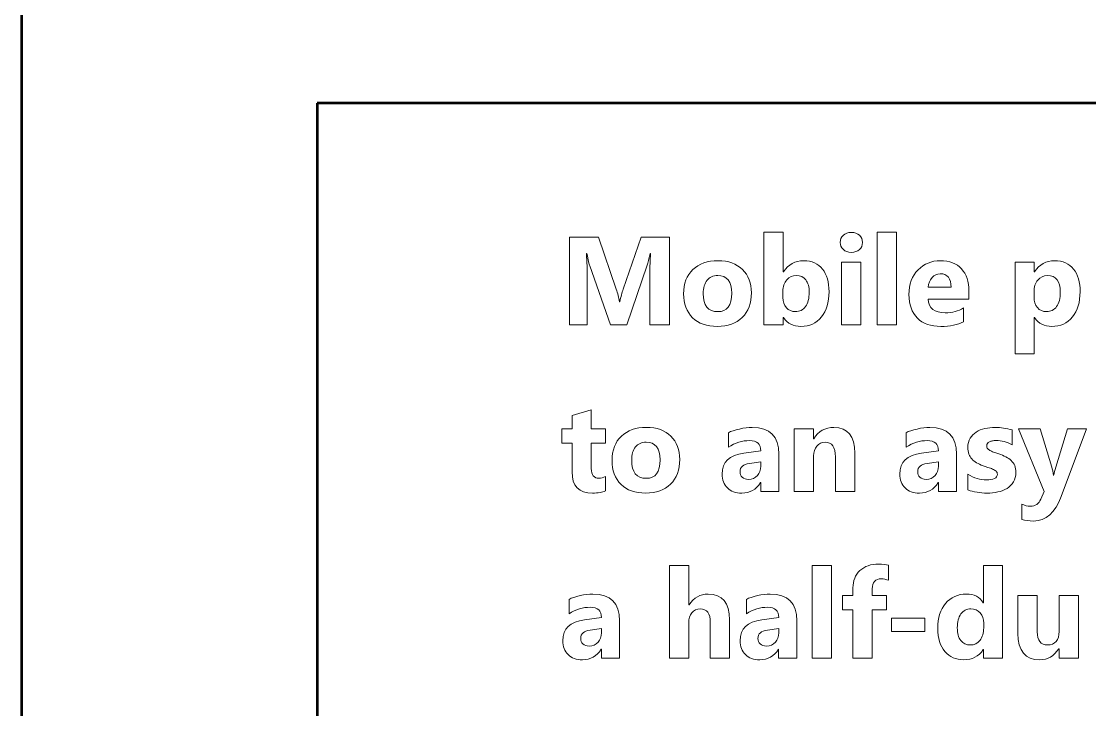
# Model space of a CAD drawing. Header units: centimetres. Extents: x -150 to 29, y -15 to 29.
# Drawn here: x -15 to -9.58, y -7.97 to -4.48 of the extents above; entities that cross this region are included whole.
import ezdxf

# ---------------------------------------------------------------- set-up
doc = ezdxf.new("R2010")
doc.units = ezdxf.units.CM
doc.header["$MEASUREMENT"] = 0
doc.layers.add('Layer 1', color=7, linetype='Continuous')

msp = doc.modelspace()

# ---------------------------------------------------------------- linework, layer by layer
at = {"layer": 'Layer 1', "lineweight": 53}
msp.add_lwpolyline([(-15, -14.85), (6, -14.85), (6, 14.85), (-15, 14.85), (-15, -14.85)], close=True, dxfattribs=at)
at = {"layer": 'Layer 1', "color": 5, "lineweight": 53}
msp.add_open_spline([(-13.5, -4.9), (-13.5, -4.9), (4.5, -4.9), (4.5, -4.9), (4.5, -4.9), (4.5, -4.9), (4.5, -12.1), (4.5, -12.1), (4.5, -12.1), (4.5, -12.1), (-13.5, -12.1), (-13.5, -12.1), (-13.5, -12.1), (-13.5, -12.1), (-13.5, -4.9), (-13.5, -4.9)], degree=3, knots=[0, 0, 0, 0, 0.2, 0.2, 0.2, 0.2, 0.4, 0.4, 0.4, 0.4, 0.6, 0.6, 0.6, 0.6, 1, 1, 1, 1], dxfattribs=at)
at = {"layer": 'Layer 1', "color": 202, "lineweight": 9}
for points, knots in [([(-11.7138, -6.02336), (-11.7138, -6.02336), (-11.81275, -6.02336), (-11.81275, -6.02336), (-11.81275, -6.02336), (-11.81275, -6.02336), (-11.81275, -5.75729), (-11.81275, -5.75729), (-11.81275, -5.75729), (-11.81275, -5.72861), (-11.81148, -5.69686), (-11.80905, -5.66215), (-11.80905, -5.66215), (-11.80905, -5.66215), (-11.81148, -5.66215), (-11.81148, -5.66215), (-11.81148, -5.66215), (-11.81667, -5.68946), (-11.82133, -5.70903), (-11.82545, -5.7211), (-11.82545, -5.7211), (-11.82545, -5.7211), (-11.92959, -6.02336), (-11.92959, -6.02336), (-11.92959, -6.02336), (-11.92959, -6.02336), (-12.01151, -6.02336), (-12.01151, -6.02336), (-12.01151, -6.02336), (-12.01151, -6.02336), (-12.11755, -5.72417), (-12.11755, -5.72417), (-12.11755, -5.72417), (-12.12041, -5.71613), (-12.12507, -5.69538), (-12.13152, -5.66215), (-12.13152, -5.66215), (-12.13152, -5.66215), (-12.13428, -5.66215), (-12.13428, -5.66215), (-12.13428, -5.66215), (-12.13163, -5.70597), (-12.13025, -5.74438), (-12.13025, -5.77751), (-12.13025, -5.77751), (-12.13025, -5.77751), (-12.13025, -6.02336), (-12.13025, -6.02336), (-12.13025, -6.02336), (-12.13025, -6.02336), (-12.22053, -6.02336), (-12.22053, -6.02336), (-12.22053, -6.02336), (-12.22053, -6.02336), (-12.22053, -5.57875), (-12.22053, -5.57875), (-12.22053, -5.57875), (-12.22053, -5.57875), (-12.07384, -5.57875), (-12.07384, -5.57875), (-12.07384, -5.57875), (-12.07384, -5.57875), (-11.98293, -5.84228), (-11.98293, -5.84228), (-11.98293, -5.84228), (-11.97574, -5.86334), (-11.97045, -5.88451), (-11.96716, -5.90588), (-11.96716, -5.90588), (-11.96716, -5.90588), (-11.96526, -5.90588), (-11.96526, -5.90588), (-11.96526, -5.90588), (-11.95976, -5.88123), (-11.95383, -5.85985), (-11.94759, -5.84164), (-11.94759, -5.84164), (-11.94759, -5.84164), (-11.85678, -5.57875), (-11.85678, -5.57875), (-11.85678, -5.57875), (-11.85678, -5.57875), (-11.7138, -5.57875), (-11.7138, -5.57875), (-11.7138, -5.57875), (-11.7138, -5.57875), (-11.7138, -6.02336), (-11.7138, -6.02336)], [0, 0, 0, 0, 0.0434783, 0.0434783, 0.0434783, 0.0434783, 0.0869565, 0.0869565, 0.0869565, 0.0869565, 0.1304348, 0.1304348, 0.1304348, 0.1304348, 0.173913, 0.173913, 0.173913, 0.173913, 0.2173913, 0.2173913, 0.2173913, 0.2173913, 0.2608696, 0.2608696, 0.2608696, 0.2608696, 0.3043478, 0.3043478, 0.3043478, 0.3043478, 0.3478261, 0.3478261, 0.3478261, 0.3478261, 0.3913043, 0.3913043, 0.3913043, 0.3913043, 0.4347826, 0.4347826, 0.4347826, 0.4347826, 0.4782609, 0.4782609, 0.4782609, 0.4782609, 0.5217391, 0.5217391, 0.5217391, 0.5217391, 0.5652174, 0.5652174, 0.5652174, 0.5652174, 0.6086957, 0.6086957, 0.6086957, 0.6086957, 0.6521739, 0.6521739, 0.6521739, 0.6521739, 0.6956522, 0.6956522, 0.6956522, 0.6956522, 0.7391304, 0.7391304, 0.7391304, 0.7391304, 0.7826087, 0.7826087, 0.7826087, 0.7826087, 0.826087, 0.826087, 0.826087, 0.826087, 0.8695652, 0.8695652, 0.8695652, 0.8695652, 0.9130435, 0.9130435, 0.9130435, 0.9130435, 1, 1, 1, 1]), ([(-11.13499, -5.98642), (-11.13499, -5.98642), (-11.13626, -5.98642), (-11.13626, -5.98642), (-11.13626, -5.98642), (-11.13626, -5.98642), (-11.13626, -6.02336), (-11.13626, -6.02336), (-11.13626, -6.02336), (-11.13626, -6.02336), (-11.23415, -6.02336), (-11.23415, -6.02336), (-11.23415, -6.02336), (-11.23415, -6.02336), (-11.23415, -5.55335), (-11.23415, -5.55335), (-11.23415, -5.55335), (-11.23415, -5.55335), (-11.13626, -5.55335), (-11.13626, -5.55335), (-11.13626, -5.55335), (-11.13626, -5.55335), (-11.13626, -5.75359), (-11.13626, -5.75359), (-11.13626, -5.75359), (-11.13626, -5.75359), (-11.13499, -5.75359), (-11.13499, -5.75359), (-11.13499, -5.75359), (-11.11075, -5.71665), (-11.07636, -5.69813), (-11.0317, -5.69813), (-11.0317, -5.69813), (-10.99084, -5.69813), (-10.95931, -5.71221), (-10.93719, -5.74026), (-10.93719, -5.74026), (-10.91507, -5.76841), (-10.90395, -5.80682), (-10.90395, -5.85561), (-10.90395, -5.85561), (-10.90395, -5.90853), (-10.91687, -5.95097), (-10.94269, -5.98304), (-10.94269, -5.98304), (-10.96862, -6.0151), (-11.00312, -6.03109), (-11.0463, -6.03109), (-11.0463, -6.03109), (-11.08535, -6.03109), (-11.11488, -6.01627), (-11.13499, -5.98642)], [0, 0, 0, 0, 0.0714286, 0.0714286, 0.0714286, 0.0714286, 0.1428571, 0.1428571, 0.1428571, 0.1428571, 0.2142857, 0.2142857, 0.2142857, 0.2142857, 0.2857143, 0.2857143, 0.2857143, 0.2857143, 0.3571429, 0.3571429, 0.3571429, 0.3571429, 0.4285714, 0.4285714, 0.4285714, 0.4285714, 0.5, 0.5, 0.5, 0.5, 0.5714286, 0.5714286, 0.5714286, 0.5714286, 0.6428571, 0.6428571, 0.6428571, 0.6428571, 0.7142857, 0.7142857, 0.7142857, 0.7142857, 0.7857143, 0.7857143, 0.7857143, 0.7857143, 0.8571429, 0.8571429, 0.8571429, 0.8571429, 1, 1, 1, 1]), ([(-10.79081, -5.65559), (-10.80732, -5.65559), (-10.82087, -5.65072), (-10.83135, -5.64088), (-10.83135, -5.64088), (-10.84193, -5.63104), (-10.84722, -5.61908), (-10.84722, -5.60479), (-10.84722, -5.60479), (-10.84722, -5.59008), (-10.84193, -5.57812), (-10.83135, -5.56881), (-10.83135, -5.56881), (-10.82087, -5.55949), (-10.80732, -5.55484), (-10.79081, -5.55484), (-10.79081, -5.55484), (-10.77399, -5.55484), (-10.76044, -5.55949), (-10.74996, -5.56881), (-10.74996, -5.56881), (-10.73959, -5.57812), (-10.7343, -5.59008), (-10.7343, -5.60479), (-10.7343, -5.60479), (-10.7343, -5.61961), (-10.73959, -5.63188), (-10.74996, -5.64141), (-10.74996, -5.64141), (-10.76044, -5.65083), (-10.77399, -5.65559), (-10.79081, -5.65559)], [0, 0, 0, 0, 0.1111111, 0.1111111, 0.1111111, 0.1111111, 0.2222222, 0.2222222, 0.2222222, 0.2222222, 0.3333333, 0.3333333, 0.3333333, 0.3333333, 0.4444444, 0.4444444, 0.4444444, 0.4444444, 0.5555556, 0.5555556, 0.5555556, 0.5555556, 0.6666667, 0.6666667, 0.6666667, 0.6666667, 0.7777778, 0.7777778, 0.7777778, 0.7777778, 1, 1, 1, 1]), ([(-10.562, -6.02336), (-10.562, -6.02336), (-10.65989, -6.02336), (-10.65989, -6.02336), (-10.65989, -6.02336), (-10.65989, -6.02336), (-10.65989, -5.55335), (-10.65989, -5.55335), (-10.65989, -5.55335), (-10.65989, -5.55335), (-10.562, -5.55335), (-10.562, -5.55335), (-10.562, -5.55335), (-10.562, -5.55335), (-10.562, -6.02336), (-10.562, -6.02336)], [0, 0, 0, 0, 0.2, 0.2, 0.2, 0.2, 0.4, 0.4, 0.4, 0.4, 0.6, 0.6, 0.6, 0.6, 1, 1, 1, 1]), ([(-11.47112, -6.03109), (-11.52404, -6.03109), (-11.56563, -6.01627), (-11.5959, -5.98664), (-11.5959, -5.98664), (-11.62616, -5.957), (-11.6413, -5.91668), (-11.6413, -5.86588), (-11.6413, -5.86588), (-11.6413, -5.81339), (-11.62564, -5.77222), (-11.5942, -5.74258), (-11.5942, -5.74258), (-11.56277, -5.71295), (-11.52023, -5.69813), (-11.46678, -5.69813), (-11.46678, -5.69813), (-11.41407, -5.69813), (-11.37269, -5.71295), (-11.34274, -5.74258), (-11.34274, -5.74258), (-11.31279, -5.77222), (-11.29776, -5.81148), (-11.29776, -5.86027), (-11.29776, -5.86027), (-11.29776, -5.91298), (-11.31322, -5.95467), (-11.34412, -5.98526), (-11.34412, -5.98526), (-11.37502, -6.01585), (-11.41736, -6.03109), (-11.47112, -6.03109)], [0, 0, 0, 0, 0.1111111, 0.1111111, 0.1111111, 0.1111111, 0.2222222, 0.2222222, 0.2222222, 0.2222222, 0.3333333, 0.3333333, 0.3333333, 0.3333333, 0.4444444, 0.4444444, 0.4444444, 0.4444444, 0.5555556, 0.5555556, 0.5555556, 0.5555556, 0.6666667, 0.6666667, 0.6666667, 0.6666667, 0.7777778, 0.7777778, 0.7777778, 0.7777778, 1, 1, 1, 1]), ([(-10.74245, -6.02336), (-10.74245, -6.02336), (-10.84034, -6.02336), (-10.84034, -6.02336), (-10.84034, -6.02336), (-10.84034, -6.02336), (-10.84034, -5.70586), (-10.84034, -5.70586), (-10.84034, -5.70586), (-10.84034, -5.70586), (-10.74245, -5.70586), (-10.74245, -5.70586), (-10.74245, -5.70586), (-10.74245, -5.70586), (-10.74245, -6.02336), (-10.74245, -6.02336)], [0, 0, 0, 0, 0.2, 0.2, 0.2, 0.2, 0.4, 0.4, 0.4, 0.4, 0.6, 0.6, 0.6, 0.6, 1, 1, 1, 1]), ([(-10.19422, -5.89255), (-10.19422, -5.89255), (-10.40134, -5.89255), (-10.40134, -5.89255), (-10.40134, -5.89255), (-10.39806, -5.93859), (-10.36895, -5.96166), (-10.31424, -5.96166), (-10.31424, -5.96166), (-10.27931, -5.96166), (-10.24862, -5.9534), (-10.22216, -5.93689), (-10.22216, -5.93689), (-10.22216, -5.93689), (-10.22216, -6.00759), (-10.22216, -6.00759), (-10.22216, -6.00759), (-10.25148, -6.02325), (-10.28958, -6.03109), (-10.33657, -6.03109), (-10.33657, -6.03109), (-10.38779, -6.03109), (-10.42759, -6.0169), (-10.45595, -5.98843), (-10.45595, -5.98843), (-10.48421, -5.96007), (-10.49839, -5.92038), (-10.49839, -5.86958), (-10.49839, -5.86958), (-10.49839, -5.81688), (-10.48315, -5.77507), (-10.45246, -5.74428), (-10.45246, -5.74428), (-10.42187, -5.71348), (-10.3843, -5.69813), (-10.33964, -5.69813), (-10.33964, -5.69813), (-10.29339, -5.69813), (-10.25751, -5.71189), (-10.23222, -5.7393), (-10.23222, -5.7393), (-10.20692, -5.76682), (-10.19422, -5.80418), (-10.19422, -5.85127), (-10.19422, -5.85127), (-10.19422, -5.85127), (-10.19422, -5.89255), (-10.19422, -5.89255)], [0, 0, 0, 0, 0.0769231, 0.0769231, 0.0769231, 0.0769231, 0.1538462, 0.1538462, 0.1538462, 0.1538462, 0.2307692, 0.2307692, 0.2307692, 0.2307692, 0.3076923, 0.3076923, 0.3076923, 0.3076923, 0.3846154, 0.3846154, 0.3846154, 0.3846154, 0.4615385, 0.4615385, 0.4615385, 0.4615385, 0.5384615, 0.5384615, 0.5384615, 0.5384615, 0.6153846, 0.6153846, 0.6153846, 0.6153846, 0.6923077, 0.6923077, 0.6923077, 0.6923077, 0.7692308, 0.7692308, 0.7692308, 0.7692308, 0.8461538, 0.8461538, 0.8461538, 0.8461538, 1, 1, 1, 1]), ([(-9.86159, -5.98642), (-9.86159, -5.98642), (-9.86286, -5.98642), (-9.86286, -5.98642), (-9.86286, -5.98642), (-9.86286, -5.98642), (-9.86286, -6.16941), (-9.86286, -6.16941), (-9.86286, -6.16941), (-9.86286, -6.16941), (-9.96075, -6.16941), (-9.96075, -6.16941), (-9.96075, -6.16941), (-9.96075, -6.16941), (-9.96075, -5.70586), (-9.96075, -5.70586), (-9.96075, -5.70586), (-9.96075, -5.70586), (-9.86286, -5.70586), (-9.86286, -5.70586), (-9.86286, -5.70586), (-9.86286, -5.70586), (-9.86286, -5.75359), (-9.86286, -5.75359), (-9.86286, -5.75359), (-9.86286, -5.75359), (-9.86159, -5.75359), (-9.86159, -5.75359), (-9.86159, -5.75359), (-9.83735, -5.71665), (-9.80338, -5.69813), (-9.75957, -5.69813), (-9.75957, -5.69813), (-9.7184, -5.69813), (-9.68665, -5.71221), (-9.66421, -5.74047), (-9.66421, -5.74047), (-9.64177, -5.76862), (-9.63055, -5.80704), (-9.63055, -5.85561), (-9.63055, -5.85561), (-9.63055, -5.90853), (-9.64368, -5.95097), (-9.66982, -5.98304), (-9.66982, -5.98304), (-9.69596, -6.0151), (-9.73078, -6.03109), (-9.77417, -6.03109), (-9.77417, -6.03109), (-9.81238, -6.03109), (-9.84148, -6.01627), (-9.86159, -5.98642)], [0, 0, 0, 0, 0.0714286, 0.0714286, 0.0714286, 0.0714286, 0.1428571, 0.1428571, 0.1428571, 0.1428571, 0.2142857, 0.2142857, 0.2142857, 0.2142857, 0.2857143, 0.2857143, 0.2857143, 0.2857143, 0.3571429, 0.3571429, 0.3571429, 0.3571429, 0.4285714, 0.4285714, 0.4285714, 0.4285714, 0.5, 0.5, 0.5, 0.5, 0.5714286, 0.5714286, 0.5714286, 0.5714286, 0.6428571, 0.6428571, 0.6428571, 0.6428571, 0.7142857, 0.7142857, 0.7142857, 0.7142857, 0.7857143, 0.7857143, 0.7857143, 0.7857143, 0.8571429, 0.8571429, 0.8571429, 0.8571429, 1, 1, 1, 1]), ([(-11.46858, -5.77317), (-11.49176, -5.77317), (-11.50975, -5.78111), (-11.52255, -5.79698), (-11.52255, -5.79698), (-11.53536, -5.81296), (-11.54182, -5.83551), (-11.54182, -5.86461), (-11.54182, -5.86461), (-11.54182, -5.92557), (-11.51716, -5.95605), (-11.46794, -5.95605), (-11.46794, -5.95605), (-11.42106, -5.95605), (-11.39756, -5.92472), (-11.39756, -5.86218), (-11.39756, -5.86218), (-11.39756, -5.8028), (-11.42127, -5.77317), (-11.46858, -5.77317)], [0, 0, 0, 0, 0.1666667, 0.1666667, 0.1666667, 0.1666667, 0.3333333, 0.3333333, 0.3333333, 0.3333333, 0.5, 0.5, 0.5, 0.5, 0.6666667, 0.6666667, 0.6666667, 0.6666667, 1, 1, 1, 1]), ([(-11.13774, -5.85254), (-11.13774, -5.85254), (-11.13774, -5.88504), (-11.13774, -5.88504), (-11.13774, -5.88504), (-11.13774, -5.90557), (-11.13192, -5.9225), (-11.12007, -5.93594), (-11.12007, -5.93594), (-11.10832, -5.94938), (-11.09318, -5.95605), (-11.07477, -5.95605), (-11.07477, -5.95605), (-11.05254, -5.95605), (-11.03519, -5.94748), (-11.02291, -5.93023), (-11.02291, -5.93023), (-11.01063, -5.91298), (-11.00439, -5.88853), (-11.00439, -5.85688), (-11.00439, -5.85688), (-11.00439, -5.83064), (-11.01011, -5.81011), (-11.02132, -5.79529), (-11.02132, -5.79529), (-11.03265, -5.78058), (-11.04863, -5.77317), (-11.06958, -5.77317), (-11.06958, -5.77317), (-11.08916, -5.77317), (-11.10546, -5.78047), (-11.11837, -5.79518), (-11.11837, -5.79518), (-11.13128, -5.80979), (-11.13774, -5.82894), (-11.13774, -5.85254)], [0, 0, 0, 0, 0.1, 0.1, 0.1, 0.1, 0.2, 0.2, 0.2, 0.2, 0.3, 0.3, 0.3, 0.3, 0.4, 0.4, 0.4, 0.4, 0.5, 0.5, 0.5, 0.5, 0.6, 0.6, 0.6, 0.6, 0.7, 0.7, 0.7, 0.7, 0.8, 0.8, 0.8, 0.8, 1, 1, 1, 1]), ([(-10.28503, -5.83233), (-10.28503, -5.78693), (-10.30344, -5.76417), (-10.34027, -5.76417), (-10.34027, -5.76417), (-10.35594, -5.76417), (-10.36959, -5.77063), (-10.38102, -5.78365), (-10.38102, -5.78365), (-10.39256, -5.79666), (-10.39943, -5.81296), (-10.40197, -5.83233), (-10.40197, -5.83233), (-10.40197, -5.83233), (-10.28503, -5.83233), (-10.28503, -5.83233)], [0, 0, 0, 0, 0.2, 0.2, 0.2, 0.2, 0.4, 0.4, 0.4, 0.4, 0.6, 0.6, 0.6, 0.6, 1, 1, 1, 1]), ([(-9.86434, -5.85625), (-9.86434, -5.85625), (-9.86434, -5.88165), (-9.86434, -5.88165), (-9.86434, -5.88165), (-9.86434, -5.90356), (-9.85863, -5.92144), (-9.84698, -5.93531), (-9.84698, -5.93531), (-9.83545, -5.94917), (-9.82021, -5.95605), (-9.80137, -5.95605), (-9.80137, -5.95605), (-9.77914, -5.95605), (-9.76179, -5.94748), (-9.74951, -5.93023), (-9.74951, -5.93023), (-9.73723, -5.91298), (-9.73099, -5.88853), (-9.73099, -5.85688), (-9.73099, -5.85688), (-9.73099, -5.801), (-9.75269, -5.77317), (-9.79618, -5.77317), (-9.79618, -5.77317), (-9.81619, -5.77317), (-9.83259, -5.78068), (-9.84529, -5.79592), (-9.84529, -5.79592), (-9.85799, -5.81116), (-9.86434, -5.83127), (-9.86434, -5.85625)], [0, 0, 0, 0, 0.1111111, 0.1111111, 0.1111111, 0.1111111, 0.2222222, 0.2222222, 0.2222222, 0.2222222, 0.3333333, 0.3333333, 0.3333333, 0.3333333, 0.4444444, 0.4444444, 0.4444444, 0.4444444, 0.5555556, 0.5555556, 0.5555556, 0.5555556, 0.6666667, 0.6666667, 0.6666667, 0.6666667, 0.7777778, 0.7777778, 0.7777778, 0.7777778, 1, 1, 1, 1]), ([(-12.03818, -6.86432), (-12.05268, -6.87194), (-12.07448, -6.87575), (-12.10358, -6.87575), (-12.10358, -6.87575), (-12.17259, -6.87575), (-12.20719, -6.83987), (-12.20719, -6.76822), (-12.20719, -6.76822), (-12.20719, -6.76822), (-12.20719, -6.6228), (-12.20719, -6.6228), (-12.20719, -6.6228), (-12.20719, -6.6228), (-12.25863, -6.6228), (-12.25863, -6.6228), (-12.25863, -6.6228), (-12.25863, -6.6228), (-12.25863, -6.55052), (-12.25863, -6.55052), (-12.25863, -6.55052), (-12.25863, -6.55052), (-12.20719, -6.55052), (-12.20719, -6.55052), (-12.20719, -6.55052), (-12.20719, -6.55052), (-12.20719, -6.48205), (-12.20719, -6.48205), (-12.20719, -6.48205), (-12.20719, -6.48205), (-12.10951, -6.45411), (-12.10951, -6.45411), (-12.10951, -6.45411), (-12.10951, -6.45411), (-12.10951, -6.55052), (-12.10951, -6.55052), (-12.10951, -6.55052), (-12.10951, -6.55052), (-12.03818, -6.55052), (-12.03818, -6.55052), (-12.03818, -6.55052), (-12.03818, -6.55052), (-12.03818, -6.6228), (-12.03818, -6.6228), (-12.03818, -6.6228), (-12.03818, -6.6228), (-12.10951, -6.6228), (-12.10951, -6.6228), (-12.10951, -6.6228), (-12.10951, -6.6228), (-12.10951, -6.75118), (-12.10951, -6.75118), (-12.10951, -6.75118), (-12.10951, -6.7842), (-12.09639, -6.80071), (-12.07014, -6.80071), (-12.07014, -6.80071), (-12.05977, -6.80071), (-12.04908, -6.79775), (-12.03818, -6.79171), (-12.03818, -6.79171), (-12.03818, -6.79171), (-12.03818, -6.86432), (-12.03818, -6.86432)], [0, 0, 0, 0, 0.0588235, 0.0588235, 0.0588235, 0.0588235, 0.1176471, 0.1176471, 0.1176471, 0.1176471, 0.1764706, 0.1764706, 0.1764706, 0.1764706, 0.2352941, 0.2352941, 0.2352941, 0.2352941, 0.2941176, 0.2941176, 0.2941176, 0.2941176, 0.3529412, 0.3529412, 0.3529412, 0.3529412, 0.4117647, 0.4117647, 0.4117647, 0.4117647, 0.4705882, 0.4705882, 0.4705882, 0.4705882, 0.5294118, 0.5294118, 0.5294118, 0.5294118, 0.5882353, 0.5882353, 0.5882353, 0.5882353, 0.6470588, 0.6470588, 0.6470588, 0.6470588, 0.7058824, 0.7058824, 0.7058824, 0.7058824, 0.7647059, 0.7647059, 0.7647059, 0.7647059, 0.8235294, 0.8235294, 0.8235294, 0.8235294, 0.8823529, 0.8823529, 0.8823529, 0.8823529, 1, 1, 1, 1]), ([(-11.83413, -6.87575), (-11.88705, -6.87575), (-11.92864, -6.86093), (-11.95891, -6.8313), (-11.95891, -6.8313), (-11.98917, -6.80166), (-12.00431, -6.76134), (-12.00431, -6.71054), (-12.00431, -6.71054), (-12.00431, -6.65805), (-11.98865, -6.61688), (-11.95721, -6.58724), (-11.95721, -6.58724), (-11.92578, -6.55761), (-11.88324, -6.54279), (-11.82979, -6.54279), (-11.82979, -6.54279), (-11.77708, -6.54279), (-11.7357, -6.55761), (-11.70575, -6.58724), (-11.70575, -6.58724), (-11.6758, -6.61688), (-11.66077, -6.65614), (-11.66077, -6.70493), (-11.66077, -6.70493), (-11.66077, -6.75764), (-11.67623, -6.79933), (-11.70713, -6.82992), (-11.70713, -6.82992), (-11.73803, -6.86051), (-11.78037, -6.87575), (-11.83413, -6.87575)], [0, 0, 0, 0, 0.1111111, 0.1111111, 0.1111111, 0.1111111, 0.2222222, 0.2222222, 0.2222222, 0.2222222, 0.3333333, 0.3333333, 0.3333333, 0.3333333, 0.4444444, 0.4444444, 0.4444444, 0.4444444, 0.5555556, 0.5555556, 0.5555556, 0.5555556, 0.6666667, 0.6666667, 0.6666667, 0.6666667, 0.7777778, 0.7777778, 0.7777778, 0.7777778, 1, 1, 1, 1]), ([(-11.15785, -6.86802), (-11.15785, -6.86802), (-11.25056, -6.86802), (-11.25056, -6.86802), (-11.25056, -6.86802), (-11.25056, -6.86802), (-11.25056, -6.82241), (-11.25056, -6.82241), (-11.25056, -6.82241), (-11.25056, -6.82241), (-11.25183, -6.82241), (-11.25183, -6.82241), (-11.25183, -6.82241), (-11.27311, -6.85797), (-11.30465, -6.87575), (-11.34645, -6.87575), (-11.34645, -6.87575), (-11.37725, -6.87575), (-11.40148, -6.86707), (-11.41916, -6.8496), (-11.41916, -6.8496), (-11.43683, -6.83214), (-11.44562, -6.80875), (-11.44562, -6.77965), (-11.44562, -6.77965), (-11.44562, -6.71805), (-11.4091, -6.68249), (-11.33618, -6.67297), (-11.33618, -6.67297), (-11.33618, -6.67297), (-11.24993, -6.66154), (-11.24993, -6.66154), (-11.24993, -6.66154), (-11.24993, -6.62683), (-11.26877, -6.60947), (-11.30644, -6.60947), (-11.30644, -6.60947), (-11.34423, -6.60947), (-11.38021, -6.62069), (-11.41429, -6.64323), (-11.41429, -6.64323), (-11.41429, -6.64323), (-11.41429, -6.56946), (-11.41429, -6.56946), (-11.41429, -6.56946), (-11.40064, -6.56237), (-11.38201, -6.55623), (-11.3583, -6.55084), (-11.3583, -6.55084), (-11.3347, -6.54544), (-11.31311, -6.54279), (-11.29364, -6.54279), (-11.29364, -6.54279), (-11.20315, -6.54279), (-11.15785, -6.58798), (-11.15785, -6.67826), (-11.15785, -6.67826), (-11.15785, -6.67826), (-11.15785, -6.86802), (-11.15785, -6.86802)], [0, 0, 0, 0, 0.0625, 0.0625, 0.0625, 0.0625, 0.125, 0.125, 0.125, 0.125, 0.1875, 0.1875, 0.1875, 0.1875, 0.25, 0.25, 0.25, 0.25, 0.3125, 0.3125, 0.3125, 0.3125, 0.375, 0.375, 0.375, 0.375, 0.4375, 0.4375, 0.4375, 0.4375, 0.5, 0.5, 0.5, 0.5, 0.5625, 0.5625, 0.5625, 0.5625, 0.625, 0.625, 0.625, 0.625, 0.6875, 0.6875, 0.6875, 0.6875, 0.75, 0.75, 0.75, 0.75, 0.8125, 0.8125, 0.8125, 0.8125, 0.875, 0.875, 0.875, 0.875, 1, 1, 1, 1]), ([(-10.77368, -6.86802), (-10.77368, -6.86802), (-10.87136, -6.86802), (-10.87136, -6.86802), (-10.87136, -6.86802), (-10.87136, -6.86802), (-10.87136, -6.6916), (-10.87136, -6.6916), (-10.87136, -6.6916), (-10.87136, -6.64238), (-10.88893, -6.61783), (-10.92406, -6.61783), (-10.92406, -6.61783), (-10.941, -6.61783), (-10.95497, -6.62429), (-10.96587, -6.6373), (-10.96587, -6.6373), (-10.97688, -6.65032), (-10.98238, -6.66694), (-10.98238, -6.68694), (-10.98238, -6.68694), (-10.98238, -6.68694), (-10.98238, -6.86802), (-10.98238, -6.86802), (-10.98238, -6.86802), (-10.98238, -6.86802), (-11.08027, -6.86802), (-11.08027, -6.86802), (-11.08027, -6.86802), (-11.08027, -6.86802), (-11.08027, -6.55052), (-11.08027, -6.55052), (-11.08027, -6.55052), (-11.08027, -6.55052), (-10.98238, -6.55052), (-10.98238, -6.55052), (-10.98238, -6.55052), (-10.98238, -6.55052), (-10.98238, -6.60079), (-10.98238, -6.60079), (-10.98238, -6.60079), (-10.98238, -6.60079), (-10.98111, -6.60079), (-10.98111, -6.60079), (-10.98111, -6.60079), (-10.95772, -6.56206), (-10.92375, -6.54279), (-10.87909, -6.54279), (-10.87909, -6.54279), (-10.80881, -6.54279), (-10.77368, -6.5864), (-10.77368, -6.6736), (-10.77368, -6.6736), (-10.77368, -6.6736), (-10.77368, -6.86802), (-10.77368, -6.86802)], [0, 0, 0, 0, 0.0666667, 0.0666667, 0.0666667, 0.0666667, 0.1333333, 0.1333333, 0.1333333, 0.1333333, 0.2, 0.2, 0.2, 0.2, 0.2666667, 0.2666667, 0.2666667, 0.2666667, 0.3333333, 0.3333333, 0.3333333, 0.3333333, 0.4, 0.4, 0.4, 0.4, 0.4666667, 0.4666667, 0.4666667, 0.4666667, 0.5333333, 0.5333333, 0.5333333, 0.5333333, 0.6, 0.6, 0.6, 0.6, 0.6666667, 0.6666667, 0.6666667, 0.6666667, 0.7333333, 0.7333333, 0.7333333, 0.7333333, 0.8, 0.8, 0.8, 0.8, 0.8666667, 0.8666667, 0.8666667, 0.8666667, 1, 1, 1, 1]), ([(-10.25678, -6.86802), (-10.25678, -6.86802), (-10.34949, -6.86802), (-10.34949, -6.86802), (-10.34949, -6.86802), (-10.34949, -6.86802), (-10.34949, -6.82241), (-10.34949, -6.82241), (-10.34949, -6.82241), (-10.34949, -6.82241), (-10.35076, -6.82241), (-10.35076, -6.82241), (-10.35076, -6.82241), (-10.37204, -6.85797), (-10.40358, -6.87575), (-10.44538, -6.87575), (-10.44538, -6.87575), (-10.47618, -6.87575), (-10.50041, -6.86707), (-10.51809, -6.8496), (-10.51809, -6.8496), (-10.53576, -6.83214), (-10.54455, -6.80875), (-10.54455, -6.77965), (-10.54455, -6.77965), (-10.54455, -6.71805), (-10.50803, -6.68249), (-10.43511, -6.67297), (-10.43511, -6.67297), (-10.43511, -6.67297), (-10.34886, -6.66154), (-10.34886, -6.66154), (-10.34886, -6.66154), (-10.34886, -6.62683), (-10.3677, -6.60947), (-10.40537, -6.60947), (-10.40537, -6.60947), (-10.44316, -6.60947), (-10.47914, -6.62069), (-10.51322, -6.64323), (-10.51322, -6.64323), (-10.51322, -6.64323), (-10.51322, -6.56946), (-10.51322, -6.56946), (-10.51322, -6.56946), (-10.49957, -6.56237), (-10.48094, -6.55623), (-10.45723, -6.55084), (-10.45723, -6.55084), (-10.43363, -6.54544), (-10.41204, -6.54279), (-10.39257, -6.54279), (-10.39257, -6.54279), (-10.30208, -6.54279), (-10.25678, -6.58798), (-10.25678, -6.67826), (-10.25678, -6.67826), (-10.25678, -6.67826), (-10.25678, -6.86802), (-10.25678, -6.86802)], [0, 0, 0, 0, 0.0625, 0.0625, 0.0625, 0.0625, 0.125, 0.125, 0.125, 0.125, 0.1875, 0.1875, 0.1875, 0.1875, 0.25, 0.25, 0.25, 0.25, 0.3125, 0.3125, 0.3125, 0.3125, 0.375, 0.375, 0.375, 0.375, 0.4375, 0.4375, 0.4375, 0.4375, 0.5, 0.5, 0.5, 0.5, 0.5625, 0.5625, 0.5625, 0.5625, 0.625, 0.625, 0.625, 0.625, 0.6875, 0.6875, 0.6875, 0.6875, 0.75, 0.75, 0.75, 0.75, 0.8125, 0.8125, 0.8125, 0.8125, 0.875, 0.875, 0.875, 0.875, 1, 1, 1, 1]), ([(-10.20005, -6.85966), (-10.20005, -6.85966), (-10.20005, -6.78028), (-10.20005, -6.78028), (-10.20005, -6.78028), (-10.18386, -6.79002), (-10.16777, -6.79722), (-10.15179, -6.80198), (-10.15179, -6.80198), (-10.13581, -6.80674), (-10.12068, -6.80907), (-10.10639, -6.80907), (-10.10639, -6.80907), (-10.08903, -6.80907), (-10.07528, -6.80674), (-10.06533, -6.80198), (-10.06533, -6.80198), (-10.05527, -6.79722), (-10.0503, -6.79002), (-10.0503, -6.78028), (-10.0503, -6.78028), (-10.0503, -6.77404), (-10.05252, -6.76885), (-10.05707, -6.76473), (-10.05707, -6.76473), (-10.06162, -6.7606), (-10.06744, -6.757), (-10.07464, -6.75393), (-10.07464, -6.75393), (-10.08173, -6.75086), (-10.08956, -6.748), (-10.09803, -6.74557), (-10.09803, -6.74557), (-10.1065, -6.74303), (-10.11465, -6.74028), (-10.12248, -6.73721), (-10.12248, -6.73721), (-10.13507, -6.73245), (-10.14618, -6.72726), (-10.15582, -6.72186), (-10.15582, -6.72186), (-10.16545, -6.71636), (-10.17349, -6.71001), (-10.18005, -6.70271), (-10.18005, -6.70271), (-10.18651, -6.69551), (-10.19148, -6.68715), (-10.19487, -6.67763), (-10.19487, -6.67763), (-10.19825, -6.6681), (-10.20005, -6.65688), (-10.20005, -6.64386), (-10.20005, -6.64386), (-10.20005, -6.62608), (-10.19614, -6.61074), (-10.18841, -6.59793), (-10.18841, -6.59793), (-10.18069, -6.58513), (-10.17031, -6.57465), (-10.1574, -6.5665), (-10.1574, -6.5665), (-10.14449, -6.55835), (-10.12967, -6.55232), (-10.11306, -6.54851), (-10.11306, -6.54851), (-10.09644, -6.5447), (-10.07909, -6.54279), (-10.06109, -6.54279), (-10.06109, -6.54279), (-10.04702, -6.54279), (-10.03284, -6.54385), (-10.01834, -6.54607), (-10.01834, -6.54607), (-10.00384, -6.54819), (-9.98955, -6.55137), (-9.97548, -6.55549), (-9.97548, -6.55549), (-9.97548, -6.55549), (-9.97548, -6.63116), (-9.97548, -6.63116), (-9.97548, -6.63116), (-9.98796, -6.62386), (-10.00119, -6.61846), (-10.01537, -6.61487), (-10.01537, -6.61487), (-10.02956, -6.61127), (-10.04342, -6.60947), (-10.05707, -6.60947), (-10.05707, -6.60947), (-10.06353, -6.60947), (-10.06956, -6.61), (-10.07517, -6.61116), (-10.07517, -6.61116), (-10.08089, -6.61222), (-10.08597, -6.61391), (-10.0903, -6.61614), (-10.0903, -6.61614), (-10.09464, -6.61825), (-10.09803, -6.621), (-10.10046, -6.6245), (-10.10046, -6.6245), (-10.103, -6.62788), (-10.10417, -6.6318), (-10.10417, -6.63614), (-10.10417, -6.63614), (-10.10417, -6.64185), (-10.10237, -6.64683), (-10.09867, -6.65096), (-10.09867, -6.65096), (-10.09486, -6.65508), (-10.09009, -6.65868), (-10.08406, -6.66164), (-10.08406, -6.66164), (-10.07803, -6.66471), (-10.07136, -6.66736), (-10.06406, -6.66969), (-10.06406, -6.66969), (-10.05676, -6.67212), (-10.04945, -6.67456), (-10.04215, -6.67699), (-10.04215, -6.67699), (-10.02913, -6.68154), (-10.01739, -6.68652), (-10.0068, -6.69191), (-10.0068, -6.69191), (-9.99632, -6.69731), (-9.98722, -6.70355), (-9.97971, -6.71086), (-9.97971, -6.71086), (-9.97219, -6.71805), (-9.96637, -6.72652), (-9.96235, -6.73626), (-9.96235, -6.73626), (-9.95833, -6.74599), (-9.95632, -6.75753), (-9.95632, -6.77097), (-9.95632, -6.77097), (-9.95632, -6.78981), (-9.96034, -6.8059), (-9.9686, -6.81923), (-9.9686, -6.81923), (-9.97675, -6.83257), (-9.98754, -6.84336), (-10.00109, -6.85172), (-10.00109, -6.85172), (-10.01463, -6.86008), (-10.0303, -6.86622), (-10.04797, -6.87003), (-10.04797, -6.87003), (-10.06565, -6.87384), (-10.08395, -6.87575), (-10.103, -6.87575), (-10.103, -6.87575), (-10.13793, -6.87575), (-10.17021, -6.87035), (-10.20005, -6.85966)], [0, 0, 0, 0, 0.025, 0.025, 0.025, 0.025, 0.05, 0.05, 0.05, 0.05, 0.075, 0.075, 0.075, 0.075, 0.1, 0.1, 0.1, 0.1, 0.125, 0.125, 0.125, 0.125, 0.15, 0.15, 0.15, 0.15, 0.175, 0.175, 0.175, 0.175, 0.2, 0.2, 0.2, 0.2, 0.225, 0.225, 0.225, 0.225, 0.25, 0.25, 0.25, 0.25, 0.275, 0.275, 0.275, 0.275, 0.3, 0.3, 0.3, 0.3, 0.325, 0.325, 0.325, 0.325, 0.35, 0.35, 0.35, 0.35, 0.375, 0.375, 0.375, 0.375, 0.4, 0.4, 0.4, 0.4, 0.425, 0.425, 0.425, 0.425, 0.45, 0.45, 0.45, 0.45, 0.475, 0.475, 0.475, 0.475, 0.5, 0.5, 0.5, 0.5, 0.525, 0.525, 0.525, 0.525, 0.55, 0.55, 0.55, 0.55, 0.575, 0.575, 0.575, 0.575, 0.6, 0.6, 0.6, 0.6, 0.625, 0.625, 0.625, 0.625, 0.65, 0.65, 0.65, 0.65, 0.675, 0.675, 0.675, 0.675, 0.7, 0.7, 0.7, 0.7, 0.725, 0.725, 0.725, 0.725, 0.75, 0.75, 0.75, 0.75, 0.775, 0.775, 0.775, 0.775, 0.8, 0.8, 0.8, 0.8, 0.825, 0.825, 0.825, 0.825, 0.85, 0.85, 0.85, 0.85, 0.875, 0.875, 0.875, 0.875, 0.9, 0.9, 0.9, 0.9, 0.925, 0.925, 0.925, 0.925, 0.95, 0.95, 0.95, 0.95, 1, 1, 1, 1]), ([(-9.59754, -6.55052), (-9.59754, -6.55052), (-9.72656, -6.89342), (-9.72656, -6.89342), (-9.72656, -6.89342), (-9.75756, -6.97586), (-9.80424, -7.01714), (-9.86668, -7.01714), (-9.86668, -7.01714), (-9.89039, -7.01714), (-9.90996, -7.01449), (-9.92531, -7.0091), (-9.92531, -7.0091), (-9.92531, -7.0091), (-9.92531, -6.93099), (-9.92531, -6.93099), (-9.92531, -6.93099), (-9.91219, -6.93861), (-9.89811, -6.94242), (-9.88277, -6.94242), (-9.88277, -6.94242), (-9.85758, -6.94242), (-9.84001, -6.93057), (-9.83006, -6.90676), (-9.83006, -6.90676), (-9.83006, -6.90676), (-9.81334, -6.86738), (-9.81334, -6.86738), (-9.81334, -6.86738), (-9.81334, -6.86738), (-9.94235, -6.55052), (-9.94235, -6.55052), (-9.94235, -6.55052), (-9.94235, -6.55052), (-9.83376, -6.55052), (-9.83376, -6.55052), (-9.83376, -6.55052), (-9.83376, -6.55052), (-9.7746, -6.74367), (-9.7746, -6.74367), (-9.7746, -6.74367), (-9.7709, -6.75562), (-9.76794, -6.76981), (-9.76593, -6.78621), (-9.76593, -6.78621), (-9.76593, -6.78621), (-9.76466, -6.78621), (-9.76466, -6.78621), (-9.76466, -6.78621), (-9.76275, -6.77415), (-9.75936, -6.76018), (-9.75439, -6.7443), (-9.75439, -6.7443), (-9.75439, -6.7443), (-9.69459, -6.55052), (-9.69459, -6.55052), (-9.69459, -6.55052), (-9.69459, -6.55052), (-9.59754, -6.55052), (-9.59754, -6.55052)], [0, 0, 0, 0, 0.0625, 0.0625, 0.0625, 0.0625, 0.125, 0.125, 0.125, 0.125, 0.1875, 0.1875, 0.1875, 0.1875, 0.25, 0.25, 0.25, 0.25, 0.3125, 0.3125, 0.3125, 0.3125, 0.375, 0.375, 0.375, 0.375, 0.4375, 0.4375, 0.4375, 0.4375, 0.5, 0.5, 0.5, 0.5, 0.5625, 0.5625, 0.5625, 0.5625, 0.625, 0.625, 0.625, 0.625, 0.6875, 0.6875, 0.6875, 0.6875, 0.75, 0.75, 0.75, 0.75, 0.8125, 0.8125, 0.8125, 0.8125, 0.875, 0.875, 0.875, 0.875, 1, 1, 1, 1]), ([(-11.83159, -6.61783), (-11.85477, -6.61783), (-11.87276, -6.62577), (-11.88556, -6.64164), (-11.88556, -6.64164), (-11.89837, -6.65762), (-11.90483, -6.68017), (-11.90483, -6.70927), (-11.90483, -6.70927), (-11.90483, -6.77023), (-11.88017, -6.80071), (-11.83095, -6.80071), (-11.83095, -6.80071), (-11.78407, -6.80071), (-11.76057, -6.76938), (-11.76057, -6.70684), (-11.76057, -6.70684), (-11.76057, -6.64746), (-11.78428, -6.61783), (-11.83159, -6.61783)], [0, 0, 0, 0, 0.1666667, 0.1666667, 0.1666667, 0.1666667, 0.3333333, 0.3333333, 0.3333333, 0.3333333, 0.5, 0.5, 0.5, 0.5, 0.6666667, 0.6666667, 0.6666667, 0.6666667, 1, 1, 1, 1]), ([(-11.24993, -6.73901), (-11.24993, -6.73901), (-11.24993, -6.71763), (-11.24993, -6.71763), (-11.24993, -6.71763), (-11.24993, -6.71763), (-11.30761, -6.72504), (-11.30761, -6.72504), (-11.30761, -6.72504), (-11.33946, -6.72917), (-11.35534, -6.74356), (-11.35534, -6.76822), (-11.35534, -6.76822), (-11.35534, -6.77933), (-11.35153, -6.78854), (-11.3438, -6.79563), (-11.3438, -6.79563), (-11.33597, -6.80272), (-11.32549, -6.80632), (-11.31227, -6.80632), (-11.31227, -6.80632), (-11.29385, -6.80632), (-11.27893, -6.79997), (-11.26729, -6.78727), (-11.26729, -6.78727), (-11.25575, -6.77457), (-11.24993, -6.75848), (-11.24993, -6.73901)], [0, 0, 0, 0, 0.125, 0.125, 0.125, 0.125, 0.25, 0.25, 0.25, 0.25, 0.375, 0.375, 0.375, 0.375, 0.5, 0.5, 0.5, 0.5, 0.625, 0.625, 0.625, 0.625, 0.75, 0.75, 0.75, 0.75, 1, 1, 1, 1]), ([(-10.34886, -6.73901), (-10.34886, -6.73901), (-10.34886, -6.71763), (-10.34886, -6.71763), (-10.34886, -6.71763), (-10.34886, -6.71763), (-10.40654, -6.72504), (-10.40654, -6.72504), (-10.40654, -6.72504), (-10.43839, -6.72917), (-10.45427, -6.74356), (-10.45427, -6.76822), (-10.45427, -6.76822), (-10.45427, -6.77933), (-10.45046, -6.78854), (-10.44273, -6.79563), (-10.44273, -6.79563), (-10.4349, -6.80272), (-10.42442, -6.80632), (-10.4112, -6.80632), (-10.4112, -6.80632), (-10.39278, -6.80632), (-10.37786, -6.79997), (-10.36622, -6.78727), (-10.36622, -6.78727), (-10.35468, -6.77457), (-10.34886, -6.75848), (-10.34886, -6.73901)], [0, 0, 0, 0, 0.125, 0.125, 0.125, 0.125, 0.25, 0.25, 0.25, 0.25, 0.375, 0.375, 0.375, 0.375, 0.5, 0.5, 0.5, 0.5, 0.625, 0.625, 0.625, 0.625, 0.75, 0.75, 0.75, 0.75, 1, 1, 1, 1]), ([(-11.40836, -7.71268), (-11.40836, -7.71268), (-11.50605, -7.71268), (-11.50605, -7.71268), (-11.50605, -7.71268), (-11.50605, -7.71268), (-11.50605, -7.53223), (-11.50605, -7.53223), (-11.50605, -7.53223), (-11.50605, -7.48567), (-11.52298, -7.46249), (-11.55695, -7.46249), (-11.55695, -7.46249), (-11.57431, -7.46249), (-11.58839, -7.46895), (-11.59908, -7.48196), (-11.59908, -7.48196), (-11.60987, -7.49498), (-11.61527, -7.5116), (-11.61527, -7.5316), (-11.61527, -7.5316), (-11.61527, -7.5316), (-11.61527, -7.71268), (-11.61527, -7.71268), (-11.61527, -7.71268), (-11.61527, -7.71268), (-11.71316, -7.71268), (-11.71316, -7.71268), (-11.71316, -7.71268), (-11.71316, -7.71268), (-11.71316, -7.24267), (-11.71316, -7.24267), (-11.71316, -7.24267), (-11.71316, -7.24267), (-11.61527, -7.24267), (-11.61527, -7.24267), (-11.61527, -7.24267), (-11.61527, -7.24267), (-11.61527, -7.44228), (-11.61527, -7.44228), (-11.61527, -7.44228), (-11.61527, -7.44228), (-11.614, -7.44228), (-11.614, -7.44228), (-11.614, -7.44228), (-11.58997, -7.40576), (-11.55748, -7.38745), (-11.51631, -7.38745), (-11.51631, -7.38745), (-11.44435, -7.38745), (-11.40836, -7.43085), (-11.40836, -7.51763), (-11.40836, -7.51763), (-11.40836, -7.51763), (-11.40836, -7.71268), (-11.40836, -7.71268)], [0, 0, 0, 0, 0.0666667, 0.0666667, 0.0666667, 0.0666667, 0.1333333, 0.1333333, 0.1333333, 0.1333333, 0.2, 0.2, 0.2, 0.2, 0.2666667, 0.2666667, 0.2666667, 0.2666667, 0.3333333, 0.3333333, 0.3333333, 0.3333333, 0.4, 0.4, 0.4, 0.4, 0.4666667, 0.4666667, 0.4666667, 0.4666667, 0.5333333, 0.5333333, 0.5333333, 0.5333333, 0.6, 0.6, 0.6, 0.6, 0.6666667, 0.6666667, 0.6666667, 0.6666667, 0.7333333, 0.7333333, 0.7333333, 0.7333333, 0.8, 0.8, 0.8, 0.8, 0.8666667, 0.8666667, 0.8666667, 0.8666667, 1, 1, 1, 1]), ([(-10.89126, -7.71268), (-10.89126, -7.71268), (-10.98915, -7.71268), (-10.98915, -7.71268), (-10.98915, -7.71268), (-10.98915, -7.71268), (-10.98915, -7.24267), (-10.98915, -7.24267), (-10.98915, -7.24267), (-10.98915, -7.24267), (-10.89126, -7.24267), (-10.89126, -7.24267), (-10.89126, -7.24267), (-10.89126, -7.24267), (-10.89126, -7.71268), (-10.89126, -7.71268)], [0, 0, 0, 0, 0.2, 0.2, 0.2, 0.2, 0.4, 0.4, 0.4, 0.4, 0.6, 0.6, 0.6, 0.6, 1, 1, 1, 1]), ([(-10.60159, -7.31771), (-10.61418, -7.31274), (-10.62635, -7.3102), (-10.63789, -7.3102), (-10.63789, -7.3102), (-10.66932, -7.3102), (-10.68499, -7.32723), (-10.68499, -7.36142), (-10.68499, -7.36142), (-10.68499, -7.36142), (-10.68499, -7.39518), (-10.68499, -7.39518), (-10.68499, -7.39518), (-10.68499, -7.39518), (-10.61249, -7.39518), (-10.61249, -7.39518), (-10.61249, -7.39518), (-10.61249, -7.39518), (-10.61249, -7.46746), (-10.61249, -7.46746), (-10.61249, -7.46746), (-10.61249, -7.46746), (-10.68499, -7.46746), (-10.68499, -7.46746), (-10.68499, -7.46746), (-10.68499, -7.46746), (-10.68499, -7.71268), (-10.68499, -7.71268), (-10.68499, -7.71268), (-10.68499, -7.71268), (-10.78267, -7.71268), (-10.78267, -7.71268), (-10.78267, -7.71268), (-10.78267, -7.71268), (-10.78267, -7.46746), (-10.78267, -7.46746), (-10.78267, -7.46746), (-10.78267, -7.46746), (-10.83601, -7.46746), (-10.83601, -7.46746), (-10.83601, -7.46746), (-10.83601, -7.46746), (-10.83601, -7.39518), (-10.83601, -7.39518), (-10.83601, -7.39518), (-10.83601, -7.39518), (-10.78267, -7.39518), (-10.78267, -7.39518), (-10.78267, -7.39518), (-10.78267, -7.39518), (-10.78267, -7.35581), (-10.78267, -7.35581), (-10.78267, -7.35581), (-10.78267, -7.31961), (-10.77092, -7.29051), (-10.74732, -7.26839), (-10.74732, -7.26839), (-10.72383, -7.24627), (-10.69176, -7.23516), (-10.65122, -7.23516), (-10.65122, -7.23516), (-10.63143, -7.23516), (-10.61482, -7.23728), (-10.60159, -7.2414), (-10.60159, -7.2414), (-10.60159, -7.2414), (-10.60159, -7.31771), (-10.60159, -7.31771)], [0, 0, 0, 0, 0.0555556, 0.0555556, 0.0555556, 0.0555556, 0.1111111, 0.1111111, 0.1111111, 0.1111111, 0.1666667, 0.1666667, 0.1666667, 0.1666667, 0.2222222, 0.2222222, 0.2222222, 0.2222222, 0.2777778, 0.2777778, 0.2777778, 0.2777778, 0.3333333, 0.3333333, 0.3333333, 0.3333333, 0.3888889, 0.3888889, 0.3888889, 0.3888889, 0.4444444, 0.4444444, 0.4444444, 0.4444444, 0.5, 0.5, 0.5, 0.5, 0.5555556, 0.5555556, 0.5555556, 0.5555556, 0.6111111, 0.6111111, 0.6111111, 0.6111111, 0.6666667, 0.6666667, 0.6666667, 0.6666667, 0.7222222, 0.7222222, 0.7222222, 0.7222222, 0.7777778, 0.7777778, 0.7777778, 0.7777778, 0.8333333, 0.8333333, 0.8333333, 0.8333333, 0.8888889, 0.8888889, 0.8888889, 0.8888889, 1, 1, 1, 1]), ([(-10.02331, -7.71268), (-10.02331, -7.71268), (-10.12132, -7.71268), (-10.12132, -7.71268), (-10.12132, -7.71268), (-10.12132, -7.71268), (-10.12132, -7.66897), (-10.12132, -7.66897), (-10.12132, -7.66897), (-10.12132, -7.66897), (-10.12248, -7.66897), (-10.12248, -7.66897), (-10.12248, -7.66897), (-10.14481, -7.70326), (-10.17762, -7.72041), (-10.2208, -7.72041), (-10.2208, -7.72041), (-10.26049, -7.72041), (-10.29245, -7.70644), (-10.31658, -7.67839), (-10.31658, -7.67839), (-10.34081, -7.65045), (-10.35288, -7.61129), (-10.35288, -7.56102), (-10.35288, -7.56102), (-10.35288, -7.50853), (-10.33954, -7.46651), (-10.31287, -7.43487), (-10.31287, -7.43487), (-10.2862, -7.40322), (-10.25128, -7.38745), (-10.2081, -7.38745), (-10.2081, -7.38745), (-10.16714, -7.38745), (-10.13867, -7.40206), (-10.12248, -7.43148), (-10.12248, -7.43148), (-10.12248, -7.43148), (-10.12132, -7.43148), (-10.12132, -7.43148), (-10.12132, -7.43148), (-10.12132, -7.43148), (-10.12132, -7.24267), (-10.12132, -7.24267), (-10.12132, -7.24267), (-10.12132, -7.24267), (-10.02331, -7.24267), (-10.02331, -7.24267), (-10.02331, -7.24267), (-10.02331, -7.24267), (-10.02331, -7.71268), (-10.02331, -7.71268)], [0, 0, 0, 0, 0.0714286, 0.0714286, 0.0714286, 0.0714286, 0.1428571, 0.1428571, 0.1428571, 0.1428571, 0.2142857, 0.2142857, 0.2142857, 0.2142857, 0.2857143, 0.2857143, 0.2857143, 0.2857143, 0.3571429, 0.3571429, 0.3571429, 0.3571429, 0.4285714, 0.4285714, 0.4285714, 0.4285714, 0.5, 0.5, 0.5, 0.5, 0.5714286, 0.5714286, 0.5714286, 0.5714286, 0.6428571, 0.6428571, 0.6428571, 0.6428571, 0.7142857, 0.7142857, 0.7142857, 0.7142857, 0.7857143, 0.7857143, 0.7857143, 0.7857143, 0.8571429, 0.8571429, 0.8571429, 0.8571429, 1, 1, 1, 1]), ([(-11.96589, -7.71268), (-11.96589, -7.71268), (-12.0586, -7.71268), (-12.0586, -7.71268), (-12.0586, -7.71268), (-12.0586, -7.71268), (-12.0586, -7.66707), (-12.0586, -7.66707), (-12.0586, -7.66707), (-12.0586, -7.66707), (-12.05987, -7.66707), (-12.05987, -7.66707), (-12.05987, -7.66707), (-12.08115, -7.70263), (-12.11269, -7.72041), (-12.15449, -7.72041), (-12.15449, -7.72041), (-12.18529, -7.72041), (-12.20952, -7.71173), (-12.2272, -7.69426), (-12.2272, -7.69426), (-12.24487, -7.6768), (-12.25366, -7.65341), (-12.25366, -7.62431), (-12.25366, -7.62431), (-12.25366, -7.56271), (-12.21714, -7.52715), (-12.14422, -7.51763), (-12.14422, -7.51763), (-12.14422, -7.51763), (-12.05797, -7.5062), (-12.05797, -7.5062), (-12.05797, -7.5062), (-12.05797, -7.47149), (-12.07681, -7.45413), (-12.11448, -7.45413), (-12.11448, -7.45413), (-12.15227, -7.45413), (-12.18825, -7.46535), (-12.22233, -7.48789), (-12.22233, -7.48789), (-12.22233, -7.48789), (-12.22233, -7.41412), (-12.22233, -7.41412), (-12.22233, -7.41412), (-12.20868, -7.40703), (-12.19005, -7.40089), (-12.16634, -7.3955), (-12.16634, -7.3955), (-12.14274, -7.3901), (-12.12115, -7.38745), (-12.10168, -7.38745), (-12.10168, -7.38745), (-12.01119, -7.38745), (-11.96589, -7.43264), (-11.96589, -7.52292), (-11.96589, -7.52292), (-11.96589, -7.52292), (-11.96589, -7.71268), (-11.96589, -7.71268)], [0, 0, 0, 0, 0.0625, 0.0625, 0.0625, 0.0625, 0.125, 0.125, 0.125, 0.125, 0.1875, 0.1875, 0.1875, 0.1875, 0.25, 0.25, 0.25, 0.25, 0.3125, 0.3125, 0.3125, 0.3125, 0.375, 0.375, 0.375, 0.375, 0.4375, 0.4375, 0.4375, 0.4375, 0.5, 0.5, 0.5, 0.5, 0.5625, 0.5625, 0.5625, 0.5625, 0.625, 0.625, 0.625, 0.625, 0.6875, 0.6875, 0.6875, 0.6875, 0.75, 0.75, 0.75, 0.75, 0.8125, 0.8125, 0.8125, 0.8125, 0.875, 0.875, 0.875, 0.875, 1, 1, 1, 1]), ([(-11.06673, -7.71268), (-11.06673, -7.71268), (-11.15944, -7.71268), (-11.15944, -7.71268), (-11.15944, -7.71268), (-11.15944, -7.71268), (-11.15944, -7.66707), (-11.15944, -7.66707), (-11.15944, -7.66707), (-11.15944, -7.66707), (-11.16071, -7.66707), (-11.16071, -7.66707), (-11.16071, -7.66707), (-11.18199, -7.70263), (-11.21353, -7.72041), (-11.25533, -7.72041), (-11.25533, -7.72041), (-11.28613, -7.72041), (-11.31036, -7.71173), (-11.32804, -7.69426), (-11.32804, -7.69426), (-11.34571, -7.6768), (-11.3545, -7.65341), (-11.3545, -7.62431), (-11.3545, -7.62431), (-11.3545, -7.56271), (-11.31798, -7.52715), (-11.24506, -7.51763), (-11.24506, -7.51763), (-11.24506, -7.51763), (-11.15881, -7.5062), (-11.15881, -7.5062), (-11.15881, -7.5062), (-11.15881, -7.47149), (-11.17765, -7.45413), (-11.21532, -7.45413), (-11.21532, -7.45413), (-11.25311, -7.45413), (-11.28909, -7.46535), (-11.32317, -7.48789), (-11.32317, -7.48789), (-11.32317, -7.48789), (-11.32317, -7.41412), (-11.32317, -7.41412), (-11.32317, -7.41412), (-11.30952, -7.40703), (-11.29089, -7.40089), (-11.26718, -7.3955), (-11.26718, -7.3955), (-11.24358, -7.3901), (-11.22199, -7.38745), (-11.20252, -7.38745), (-11.20252, -7.38745), (-11.11203, -7.38745), (-11.06673, -7.43264), (-11.06673, -7.52292), (-11.06673, -7.52292), (-11.06673, -7.52292), (-11.06673, -7.71268), (-11.06673, -7.71268)], [0, 0, 0, 0, 0.0625, 0.0625, 0.0625, 0.0625, 0.125, 0.125, 0.125, 0.125, 0.1875, 0.1875, 0.1875, 0.1875, 0.25, 0.25, 0.25, 0.25, 0.3125, 0.3125, 0.3125, 0.3125, 0.375, 0.375, 0.375, 0.375, 0.4375, 0.4375, 0.4375, 0.4375, 0.5, 0.5, 0.5, 0.5, 0.5625, 0.5625, 0.5625, 0.5625, 0.625, 0.625, 0.625, 0.625, 0.6875, 0.6875, 0.6875, 0.6875, 0.75, 0.75, 0.75, 0.75, 0.8125, 0.8125, 0.8125, 0.8125, 0.875, 0.875, 0.875, 0.875, 1, 1, 1, 1]), ([(-9.63914, -7.71268), (-9.63914, -7.71268), (-9.73682, -7.71268), (-9.73682, -7.71268), (-9.73682, -7.71268), (-9.73682, -7.71268), (-9.73682, -7.66431), (-9.73682, -7.66431), (-9.73682, -7.66431), (-9.73682, -7.66431), (-9.73831, -7.66431), (-9.73831, -7.66431), (-9.73831, -7.66431), (-9.76254, -7.70167), (-9.79482, -7.72041), (-9.83535, -7.72041), (-9.83535, -7.72041), (-9.90901, -7.72041), (-9.94574, -7.67585), (-9.94574, -7.58674), (-9.94574, -7.58674), (-9.94574, -7.58674), (-9.94574, -7.39518), (-9.94574, -7.39518), (-9.94574, -7.39518), (-9.94574, -7.39518), (-9.84805, -7.39518), (-9.84805, -7.39518), (-9.84805, -7.39518), (-9.84805, -7.39518), (-9.84805, -7.57806), (-9.84805, -7.57806), (-9.84805, -7.57806), (-9.84805, -7.62293), (-9.83027, -7.64537), (-9.79471, -7.64537), (-9.79471, -7.64537), (-9.77715, -7.64537), (-9.76318, -7.63923), (-9.75259, -7.62695), (-9.75259, -7.62695), (-9.74201, -7.61468), (-9.73682, -7.59796), (-9.73682, -7.5769), (-9.73682, -7.5769), (-9.73682, -7.5769), (-9.73682, -7.39518), (-9.73682, -7.39518), (-9.73682, -7.39518), (-9.73682, -7.39518), (-9.63914, -7.39518), (-9.63914, -7.39518), (-9.63914, -7.39518), (-9.63914, -7.39518), (-9.63914, -7.71268), (-9.63914, -7.71268)], [0, 0, 0, 0, 0.0666667, 0.0666667, 0.0666667, 0.0666667, 0.1333333, 0.1333333, 0.1333333, 0.1333333, 0.2, 0.2, 0.2, 0.2, 0.2666667, 0.2666667, 0.2666667, 0.2666667, 0.3333333, 0.3333333, 0.3333333, 0.3333333, 0.4, 0.4, 0.4, 0.4, 0.4666667, 0.4666667, 0.4666667, 0.4666667, 0.5333333, 0.5333333, 0.5333333, 0.5333333, 0.6, 0.6, 0.6, 0.6, 0.6666667, 0.6666667, 0.6666667, 0.6666667, 0.7333333, 0.7333333, 0.7333333, 0.7333333, 0.8, 0.8, 0.8, 0.8, 0.8666667, 0.8666667, 0.8666667, 0.8666667, 1, 1, 1, 1]), ([(-10.11941, -7.55827), (-10.11941, -7.55827), (-10.11941, -7.53435), (-10.11941, -7.53435), (-10.11941, -7.53435), (-10.11941, -7.51371), (-10.12544, -7.49657), (-10.1374, -7.48292), (-10.1374, -7.48292), (-10.14936, -7.46926), (-10.16502, -7.46249), (-10.18418, -7.46249), (-10.18418, -7.46249), (-10.20588, -7.46249), (-10.22292, -7.47096), (-10.23509, -7.488), (-10.23509, -7.488), (-10.24726, -7.50514), (-10.2534, -7.52853), (-10.2534, -7.55827), (-10.2534, -7.55827), (-10.2534, -7.58621), (-10.24747, -7.60769), (-10.23572, -7.62272), (-10.23572, -7.62272), (-10.22387, -7.63786), (-10.20757, -7.64537), (-10.18672, -7.64537), (-10.18672, -7.64537), (-10.16682, -7.64537), (-10.15063, -7.63743), (-10.13814, -7.62156), (-10.13814, -7.62156), (-10.12565, -7.60558), (-10.11941, -7.58452), (-10.11941, -7.55827)], [0, 0, 0, 0, 0.1, 0.1, 0.1, 0.1, 0.2, 0.2, 0.2, 0.2, 0.3, 0.3, 0.3, 0.3, 0.4, 0.4, 0.4, 0.4, 0.5, 0.5, 0.5, 0.5, 0.6, 0.6, 0.6, 0.6, 0.7, 0.7, 0.7, 0.7, 0.8, 0.8, 0.8, 0.8, 1, 1, 1, 1]), ([(-10.41796, -7.57753), (-10.41796, -7.57753), (-10.58762, -7.57753), (-10.58762, -7.57753), (-10.58762, -7.57753), (-10.58762, -7.57753), (-10.58762, -7.50895), (-10.58762, -7.50895), (-10.58762, -7.50895), (-10.58762, -7.50895), (-10.41796, -7.50895), (-10.41796, -7.50895), (-10.41796, -7.50895), (-10.41796, -7.50895), (-10.41796, -7.57753), (-10.41796, -7.57753)], [0, 0, 0, 0, 0.2, 0.2, 0.2, 0.2, 0.4, 0.4, 0.4, 0.4, 0.6, 0.6, 0.6, 0.6, 1, 1, 1, 1]), ([(-12.05797, -7.58367), (-12.05797, -7.58367), (-12.05797, -7.56229), (-12.05797, -7.56229), (-12.05797, -7.56229), (-12.05797, -7.56229), (-12.11565, -7.5697), (-12.11565, -7.5697), (-12.11565, -7.5697), (-12.1475, -7.57383), (-12.16338, -7.58822), (-12.16338, -7.61288), (-12.16338, -7.61288), (-12.16338, -7.62399), (-12.15957, -7.6332), (-12.15184, -7.64029), (-12.15184, -7.64029), (-12.14401, -7.64738), (-12.13353, -7.65098), (-12.12031, -7.65098), (-12.12031, -7.65098), (-12.10189, -7.65098), (-12.08697, -7.64463), (-12.07533, -7.63193), (-12.07533, -7.63193), (-12.06379, -7.61923), (-12.05797, -7.60314), (-12.05797, -7.58367)], [0, 0, 0, 0, 0.125, 0.125, 0.125, 0.125, 0.25, 0.25, 0.25, 0.25, 0.375, 0.375, 0.375, 0.375, 0.5, 0.5, 0.5, 0.5, 0.625, 0.625, 0.625, 0.625, 0.75, 0.75, 0.75, 0.75, 1, 1, 1, 1]), ([(-11.15881, -7.58367), (-11.15881, -7.58367), (-11.15881, -7.56229), (-11.15881, -7.56229), (-11.15881, -7.56229), (-11.15881, -7.56229), (-11.21649, -7.5697), (-11.21649, -7.5697), (-11.21649, -7.5697), (-11.24834, -7.57383), (-11.26422, -7.58822), (-11.26422, -7.61288), (-11.26422, -7.61288), (-11.26422, -7.62399), (-11.26041, -7.6332), (-11.25268, -7.64029), (-11.25268, -7.64029), (-11.24485, -7.64738), (-11.23437, -7.65098), (-11.22115, -7.65098), (-11.22115, -7.65098), (-11.20273, -7.65098), (-11.18781, -7.64463), (-11.17617, -7.63193), (-11.17617, -7.63193), (-11.16463, -7.61923), (-11.15881, -7.60314), (-11.15881, -7.58367)], [0, 0, 0, 0, 0.125, 0.125, 0.125, 0.125, 0.25, 0.25, 0.25, 0.25, 0.375, 0.375, 0.375, 0.375, 0.5, 0.5, 0.5, 0.5, 0.625, 0.625, 0.625, 0.625, 0.75, 0.75, 0.75, 0.75, 1, 1, 1, 1])]:
    msp.add_open_spline(points, degree=3, knots=knots, dxfattribs=at)

doc.saveas('drawing.dxf')
